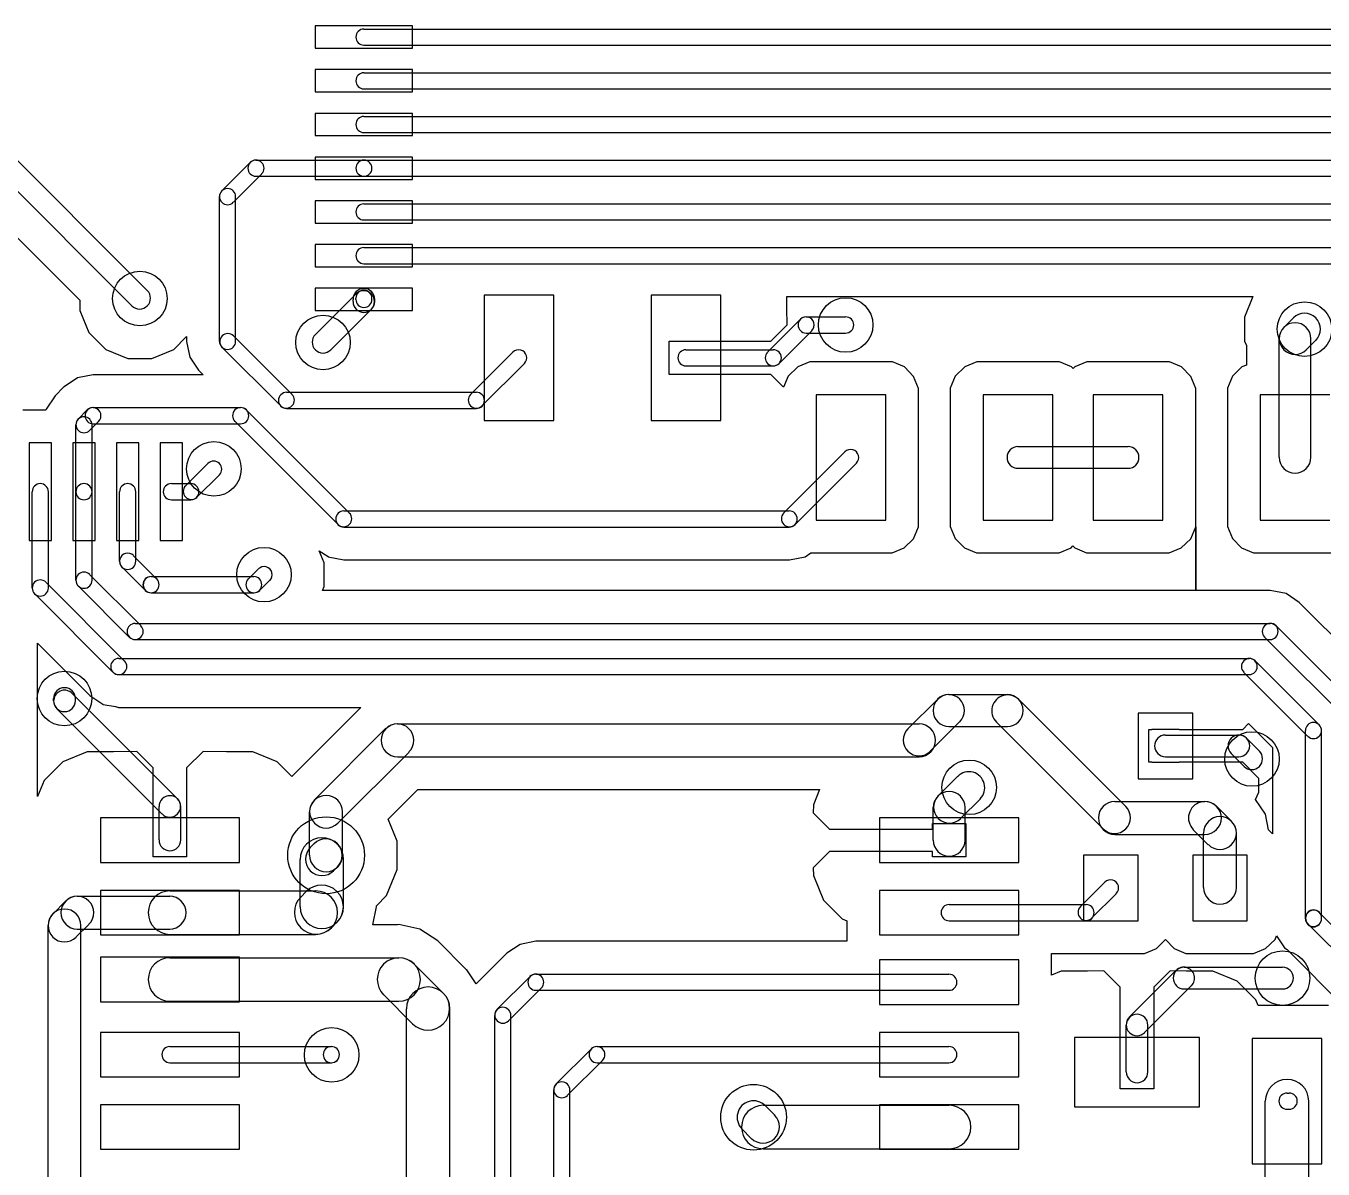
# Model space of a CAD drawing. Extents: x 32880 to 68030, y 27285 to 49782.
# Drawn here: x 56704 to 61366, y 36492 to 40598 of the extents above; entities that cross this region are included whole.
import ezdxf

# ---------------------------------------------------------------- set-up
doc = ezdxf.new("R2010")
doc.units = 0
doc.layers.add('BLACK', color=1, linetype='CONTINUOUS')

msp = doc.modelspace()

# ---------------------------------------------------------------- linework, layer by layer
at = {"layer": 'BLACK'}
for p, q in [((58094, 40598), (57744, 40598)), ((57744, 40598), (57744, 40518)), ((58094, 40518), (58094, 40598)), ((57919, 40587), (65111, 40587)), ((57744, 40518), (58094, 40518)), ((57919, 40529), (65111, 40529)), ((57141, 39647), (56366, 40422)), ((58094, 40441), (57744, 40441)), ((57744, 40441), (57744, 40361)), ((57919, 40430), (64411, 40430)), ((58094, 40361), (58094, 40441)), ((57086, 39592), (56311, 40367)), ((57919, 40372), (64411, 40372)), ((57744, 40361), (58094, 40361)), ((58094, 40284), (57744, 40284)), ((57744, 40284), (57744, 40204)), ((57919, 40273), (64243, 40273)), ((58094, 40204), (58094, 40284)), ((56274, 40237), (56898, 39613)), ((56274, 40237), (56898, 39613)), ((57744, 40204), (58094, 40204)), ((57919, 40215), (64243, 40215)), ((57510, 40107), (57409, 40006)), ((57531, 40116), (57919, 40116)), ((58094, 40127), (57744, 40127)), ((57744, 40127), (57744, 40047)), ((57919, 40116), (63999, 40116)), ((58094, 40047), (58094, 40127)), ((57551, 40066), (57450, 39965)), ((57531, 40058), (57919, 40058)), ((57744, 40047), (58094, 40047)), ((57919, 40058), (63999, 40058)), ((57400, 39465), (57400, 39985)), ((57458, 39465), (57458, 39985)), ((58094, 39970), (57744, 39970)), ((57744, 39970), (57744, 39890)), ((57919, 39959), (63907, 39959)), ((58094, 39890), (58094, 39970)), ((57919, 39901), (63907, 39901)), ((57744, 39890), (58094, 39890)), ((58094, 39813), (57744, 39813)), ((57744, 39813), (57744, 39733)), ((58094, 39733), (58094, 39813)), ((57919, 39802), (63839, 39802)), ((57744, 39733), (58094, 39733)), ((57919, 39744), (63839, 39744)), ((58094, 39656), (57744, 39656)), ((57744, 39656), (57744, 39576)), ((57890, 39635), (57745, 39490)), ((57890, 39616), (57890, 39620)), ((57948, 39616), (57948, 39620)), ((58094, 39576), (58094, 39656)), ((58351, 39631), (58351, 39181)), ((58601, 39631), (58351, 39631)), ((58601, 39181), (58601, 39631)), ((58951, 39631), (58951, 39181)), ((59201, 39631), (58951, 39631)), ((59201, 39181), (59201, 39631)), ((59439, 39584), (59439, 39626)), ((59439, 39626), (61113, 39626)), ((59439, 39584), (59439, 39626)), ((59439, 39626), (61113, 39626)), ((61113, 39626), (61083, 39552)), ((61113, 39626), (61083, 39552)), ((56898, 39613), (56898, 39576)), ((56898, 39613), (56898, 39576)), ((56898, 39576), (56931, 39497)), ((56898, 39576), (56931, 39497)), ((57744, 39576), (58094, 39576)), ((57945, 39580), (57800, 39435)), ((57880, 39608), (57880, 39616)), ((57958, 39608), (57958, 39616)), ((59440, 39525), (59439, 39584)), ((59440, 39525), (59439, 39584)), ((59370, 39427), (59487, 39544)), ((59508, 39553), (59650, 39553)), ((61083, 39552), (61083, 39466)), ((61083, 39552), (61083, 39466)), ((61259, 39549), (61225, 39515)), ((56931, 39497), (56992, 39436)), ((56931, 39497), (56992, 39436)), ((57236, 39436), (57282, 39482)), ((57236, 39436), (57282, 39482)), ((57282, 39482), (57282, 39465)), ((57282, 39482), (57282, 39465)), ((57450, 39485), (57661, 39274)), ((59381, 39466), (59440, 39525)), ((59381, 39466), (59440, 39525)), ((59411, 39386), (59528, 39503)), ((59508, 39495), (59650, 39495)), ((56992, 39436), (57071, 39403)), ((56992, 39436), (57071, 39403)), ((57157, 39403), (57236, 39436)), ((57157, 39403), (57236, 39436)), ((57282, 39465), (57293, 39408)), ((57282, 39465), (57293, 39408)), ((57409, 39444), (57620, 39233)), ((59016, 39346), (59016, 39466)), ((59016, 39466), (59136, 39466)), ((59016, 39346), (59016, 39466)), ((59016, 39466), (59136, 39466)), ((59076, 39435), (59390, 39435)), ((59136, 39466), (59176, 39466)), ((59136, 39466), (59176, 39466)), ((59176, 39466), (59381, 39466)), ((59176, 39466), (59381, 39466)), ((61083, 39466), (61090, 39450)), ((61083, 39466), (61090, 39450)), ((61090, 39450), (61090, 39380)), ((61090, 39450), (61090, 39380)), ((61208, 39049), (61208, 39475)), ((61339, 39469), (61305, 39435)), ((61322, 39049), (61322, 39475)), ((57071, 39403), (57157, 39403)), ((57071, 39403), (57157, 39403)), ((57293, 39408), (57325, 39361)), ((57293, 39408), (57325, 39361)), ((58302, 39274), (58455, 39427)), ((58343, 39233), (58496, 39386)), ((59521, 39391), (59478, 39373)), ((59521, 39391), (59478, 39373)), ((59771, 39391), (59521, 39391)), ((59771, 39391), (59521, 39391)), ((59818, 39391), (59771, 39391)), ((59818, 39391), (59771, 39391)), ((59861, 39373), (59818, 39391)), ((59861, 39373), (59818, 39391)), ((60121, 39391), (60078, 39373)), ((60121, 39391), (60078, 39373)), ((60371, 39391), (60121, 39391)), ((60371, 39391), (60121, 39391)), ((60418, 39391), (60371, 39391)), ((60418, 39391), (60371, 39391)), ((60461, 39373), (60418, 39391)), ((60461, 39373), (60418, 39391)), ((60517, 39391), (60474, 39373)), ((60517, 39391), (60474, 39373)), ((60767, 39391), (60517, 39391)), ((60767, 39391), (60517, 39391)), ((60814, 39391), (60767, 39391)), ((60814, 39391), (60767, 39391)), ((60857, 39373), (60814, 39391)), ((60857, 39373), (60814, 39391)), ((56946, 39345), (56890, 39334)), ((56946, 39345), (56890, 39334)), ((57341, 39345), (56946, 39345)), ((57341, 39345), (56946, 39345)), ((57325, 39361), (57341, 39345)), ((57325, 39361), (57341, 39345)), ((59136, 39346), (59016, 39346)), ((59136, 39346), (59016, 39346)), ((59076, 39377), (59390, 39377)), ((59176, 39346), (59136, 39346)), ((59176, 39346), (59136, 39346)), ((59381, 39346), (59176, 39346)), ((59381, 39346), (59176, 39346)), ((59427, 39300), (59381, 39346)), ((59427, 39300), (59381, 39346)), ((59444, 39340), (59427, 39300)), ((59444, 39340), (59427, 39300)), ((59478, 39373), (59444, 39340)), ((59478, 39373), (59444, 39340)), ((59894, 39339), (59861, 39373)), ((59894, 39339), (59861, 39373)), ((59912, 39296), (59894, 39339)), ((59912, 39296), (59894, 39339)), ((60044, 39340), (60026, 39297)), ((60044, 39340), (60026, 39297)), ((60078, 39373), (60044, 39340)), ((60078, 39373), (60044, 39340)), ((60467, 39367), (60461, 39373)), ((60467, 39367), (60461, 39373)), ((60474, 39373), (60467, 39367)), ((60474, 39373), (60467, 39367)), ((60890, 39339), (60857, 39373)), ((60890, 39339), (60857, 39373)), ((60908, 39296), (60890, 39339)), ((60908, 39296), (60890, 39339)), ((61040, 39340), (61022, 39297)), ((61040, 39340), (61022, 39297)), ((61074, 39373), (61040, 39340)), ((61074, 39373), (61040, 39340)), ((61090, 39380), (61074, 39373)), ((61090, 39380), (61074, 39373)), ((56840, 39300), (56809, 39269)), ((56840, 39300), (56809, 39269)), ((56842, 39302), (56840, 39300)), ((56842, 39302), (56840, 39300)), ((56890, 39334), (56842, 39302)), ((56890, 39334), (56842, 39302)), ((59912, 38846), (59912, 39296)), ((59912, 38846), (59912, 39296)), ((60026, 39297), (60026, 39250)), ((60026, 39297), (60026, 39250)), ((60908, 38846), (60908, 39296)), ((60908, 38846), (60908, 39296)), ((61022, 39297), (61022, 39250)), ((61022, 39297), (61022, 39250)), ((56809, 39269), (56777, 39222)), ((56809, 39269), (56777, 39222)), ((57641, 39282), (58323, 39282)), ((59794, 39273), (59544, 39273)), ((59544, 39273), (59544, 38823)), ((59794, 38823), (59794, 39273)), ((60026, 39250), (60026, 38800)), ((60026, 39250), (60026, 38800)), ((60394, 39273), (60144, 39273)), ((60144, 39273), (60144, 38823)), ((60394, 38823), (60394, 39273)), ((60790, 39273), (60540, 39273)), ((60540, 39273), (60540, 38823)), ((60790, 38823), (60790, 39273)), ((61022, 39250), (61022, 38800)), ((61022, 39250), (61022, 38800)), ((61390, 39273), (61140, 39273)), ((61140, 39273), (61140, 38823)), ((56773, 39218), (56693, 39218)), ((56773, 39218), (56693, 39218)), ((56776, 39218), (56773, 39218)), ((56776, 39218), (56773, 39218)), ((56777, 39222), (56776, 39218)), ((56777, 39222), (56776, 39218)), ((56892, 39186), (56925, 39219)), ((56946, 39227), (57476, 39227)), ((57496, 39219), (57867, 38848)), ((57641, 39224), (58323, 39224)), ((56884, 38925), (56884, 39165)), ((56933, 39145), (56966, 39178)), ((56942, 38925), (56942, 39165)), ((56946, 39169), (57476, 39169)), ((57455, 39178), (57826, 38807)), ((58351, 39181), (58601, 39181)), ((58951, 39181), (59201, 39181)), ((56796, 39100), (56716, 39100)), ((56716, 39100), (56716, 38750)), ((56796, 38750), (56796, 39100)), ((56953, 39100), (56873, 39100)), ((56873, 39100), (56873, 38750)), ((56953, 38750), (56953, 39100)), ((57110, 39100), (57030, 39100)), ((57030, 39100), (57030, 38750)), ((57110, 38750), (57110, 39100)), ((57267, 39100), (57187, 39100)), ((57187, 39100), (57187, 38750)), ((57267, 38750), (57267, 39100)), ((59427, 38848), (59648, 39069)), ((60269, 39087), (60665, 39087)), ((57359, 39027), (57278, 38946)), ((59468, 38807), (59689, 39028)), ((57400, 38986), (57319, 38905)), ((60269, 39009), (60665, 39009)), ((56727, 38579), (56727, 38925)), ((56785, 38579), (56785, 38925)), ((56884, 38607), (56884, 38925)), ((56942, 38607), (56942, 38925)), ((57041, 38675), (57041, 38925)), ((57099, 38675), (57099, 38925)), ((57227, 38954), (57297, 38954)), ((57227, 38896), (57297, 38896)), ((57847, 38856), (59447, 38856)), ((59912, 38799), (59912, 38846)), ((59912, 38799), (59912, 38846)), ((60908, 38799), (60908, 38846)), ((60908, 38799), (60908, 38846)), ((57847, 38798), (59447, 38798)), ((59544, 38823), (59794, 38823)), ((59894, 38756), (59912, 38799)), ((59894, 38756), (59912, 38799)), ((60026, 38800), (60044, 38757)), ((60026, 38800), (60044, 38757)), ((60144, 38823), (60394, 38823)), ((60540, 38823), (60790, 38823)), ((60890, 38756), (60908, 38799)), ((60890, 38756), (60908, 38799)), ((60908, 38570), (60908, 38799)), ((60908, 38799), (60908, 38570)), ((60908, 38570), (60908, 38799)), ((60908, 38799), (60908, 38570)), ((61022, 38800), (61040, 38757)), ((61022, 38800), (61040, 38757)), ((61140, 38823), (61390, 38823)), ((56716, 38750), (56796, 38750)), ((56873, 38750), (56953, 38750)), ((57030, 38750), (57110, 38750)), ((57187, 38750), (57267, 38750)), ((59860, 38723), (59894, 38756)), ((59860, 38723), (59894, 38756)), ((60044, 38757), (60077, 38723)), ((60044, 38757), (60077, 38723)), ((60856, 38723), (60890, 38756)), ((60856, 38723), (60890, 38756)), ((61040, 38757), (61073, 38723)), ((61040, 38757), (61073, 38723)), ((57174, 38612), (57091, 38695)), ((57776, 38670), (57758, 38713)), ((57758, 38713), (57790, 38692)), ((57776, 38670), (57758, 38713)), ((57758, 38713), (57790, 38692)), ((57790, 38692), (57791, 38691)), ((57790, 38692), (57791, 38691)), ((57791, 38691), (57847, 38680)), ((57791, 38691), (57847, 38680)), ((59448, 38680), (59504, 38691)), ((59448, 38680), (59504, 38691)), ((59504, 38691), (59505, 38691)), ((59504, 38691), (59505, 38691)), ((59505, 38691), (59525, 38705)), ((59505, 38691), (59525, 38705)), ((59525, 38705), (59567, 38705)), ((59525, 38705), (59567, 38705)), ((59567, 38705), (59817, 38705)), ((59567, 38705), (59817, 38705)), ((59817, 38705), (59860, 38723)), ((59817, 38705), (59860, 38723)), ((60077, 38723), (60120, 38705)), ((60077, 38723), (60120, 38705)), ((60120, 38705), (60167, 38705)), ((60120, 38705), (60167, 38705)), ((60167, 38705), (60417, 38705)), ((60167, 38705), (60417, 38705)), ((60417, 38705), (60460, 38723)), ((60417, 38705), (60460, 38723)), ((60460, 38723), (60466, 38730)), ((60460, 38723), (60466, 38730)), ((60466, 38730), (60473, 38723)), ((60466, 38730), (60473, 38723)), ((60473, 38723), (60516, 38705)), ((60473, 38723), (60516, 38705)), ((60516, 38705), (60563, 38705)), ((60516, 38705), (60563, 38705)), ((60563, 38705), (60813, 38705)), ((60563, 38705), (60813, 38705)), ((60813, 38705), (60856, 38723)), ((60813, 38705), (60856, 38723)), ((61073, 38723), (61116, 38705)), ((61073, 38723), (61116, 38705)), ((61116, 38705), (61163, 38705)), ((61116, 38705), (61163, 38705)), ((61163, 38705), (61413, 38705)), ((61163, 38705), (61413, 38705)), ((57133, 38571), (57050, 38654)), ((57504, 38612), (57539, 38647)), ((57776, 38584), (57776, 38670)), ((57776, 38584), (57776, 38670)), ((57847, 38680), (59448, 38680)), ((57847, 38680), (59448, 38680)), ((56777, 38599), (57058, 38318)), ((56934, 38627), (57117, 38444)), ((57155, 38620), (57523, 38620)), ((57545, 38571), (57580, 38606)), ((56736, 38558), (57017, 38277)), ((56893, 38586), (57076, 38403)), ((57155, 38562), (57523, 38562)), ((57770, 38570), (57776, 38584)), ((57770, 38570), (57776, 38584)), ((60908, 38570), (57770, 38570)), ((60908, 38570), (57770, 38570)), ((61176, 38570), (60908, 38570)), ((61176, 38570), (60908, 38570)), ((61233, 38559), (61176, 38570)), ((61233, 38559), (61176, 38570)), ((61280, 38527), (61233, 38559)), ((61280, 38527), (61233, 38559)), ((61647, 38160), (61280, 38527)), ((61647, 38160), (61280, 38527)), ((57097, 38452), (61175, 38452)), ((61196, 38444), (61563, 38077)), ((56746, 37830), (56746, 38381)), ((56746, 38381), (56933, 38194)), ((56746, 37830), (56746, 38381)), ((56746, 38381), (56933, 38194)), ((57097, 38394), (61175, 38394)), ((61155, 38403), (61522, 38036)), ((57038, 38326), (61100, 38326)), ((61122, 38317), (61351, 38088)), ((57038, 38268), (61100, 38268)), ((61081, 38276), (61310, 38047)), ((56804, 38174), (56804, 38182)), ((57248, 37823), (56871, 38200)), ((56882, 38174), (56882, 38182)), ((56933, 38194), (56934, 38193)), ((56933, 38194), (56934, 38193)), ((56934, 38193), (56981, 38162)), ((56934, 38193), (56981, 38162)), ((59980, 38179), (59874, 38073)), ((60021, 38196), (60231, 38196)), ((60657, 37794), (60272, 38179)), ((57193, 37768), (56816, 38145)), ((56981, 38162), (56982, 38161)), ((56981, 38162), (56982, 38161)), ((56982, 38161), (57026, 38153)), ((56982, 38161), (57026, 38153)), ((57026, 38153), (57037, 38150)), ((57026, 38153), (57037, 38150)), ((57037, 38150), (57037, 38151)), ((57037, 38151), (57038, 38150)), ((57037, 38150), (57037, 38151)), ((57037, 38151), (57038, 38150)), ((57038, 38150), (57908, 38150)), ((57038, 38150), (57908, 38150)), ((57908, 38150), (57660, 37902)), ((57908, 38150), (57660, 37902)), ((60701, 38130), (60701, 37894)), ((60897, 38130), (60701, 38130)), ((60897, 37894), (60897, 38130)), ((58040, 38091), (59914, 38091)), ((60060, 38099), (59954, 37993)), ((60021, 38082), (60231, 38082)), ((60576, 37713), (60191, 38098)), ((61077, 38071), (61098, 38092)), ((61077, 38071), (61098, 38092)), ((61098, 38092), (61184, 38006)), ((61098, 38092), (61184, 38006)), ((57997, 38074), (57741, 37818)), ((60739, 37953), (60739, 38071)), ((60739, 38071), (60750, 38071)), ((60739, 37953), (60739, 38071)), ((60739, 38071), (60750, 38071)), ((60750, 38071), (60750, 38072)), ((60750, 38072), (60848, 38072)), ((60750, 38071), (60750, 38072)), ((60750, 38072), (60848, 38072)), ((60799, 38051), (61063, 38051)), ((60848, 38072), (60848, 38071)), ((60848, 38072), (60848, 38071)), ((60848, 38071), (61077, 38071)), ((60848, 38071), (61077, 38071)), ((61090, 38040), (61137, 37993)), ((61302, 37391), (61302, 38067)), ((61360, 37391), (61360, 38067)), ((56924, 37991), (56837, 37955)), ((56924, 37991), (56837, 37955)), ((57019, 37991), (56924, 37991)), ((57019, 37991), (56924, 37991)), ((57103, 37992), (57019, 37991)), ((57103, 37992), (57019, 37991)), ((57162, 37933), (57103, 37992)), ((57162, 37933), (57103, 37992)), ((57341, 37992), (57282, 37933)), ((57341, 37992), (57282, 37933)), ((57425, 37991), (57341, 37992)), ((57425, 37991), (57341, 37992)), ((57520, 37991), (57425, 37991)), ((57520, 37991), (57425, 37991)), ((57607, 37955), (57520, 37991)), ((57607, 37955), (57520, 37991)), ((58081, 37990), (57825, 37734)), ((61184, 38006), (61184, 37696)), ((61184, 38006), (61184, 37696)), ((56837, 37955), (56770, 37888)), ((56837, 37955), (56770, 37888)), ((57660, 37902), (57607, 37955)), ((57660, 37902), (57607, 37955)), ((58040, 37973), (59914, 37973)), ((60750, 37953), (60739, 37953)), ((60750, 37953), (60739, 37953)), ((60750, 37952), (60750, 37953)), ((60750, 37952), (60750, 37953)), ((60848, 37952), (60750, 37952)), ((60848, 37952), (60750, 37952)), ((60799, 37973), (61063, 37973)), ((61077, 37953), (60848, 37953)), ((60848, 37953), (60848, 37952)), ((61077, 37953), (60848, 37953)), ((60848, 37953), (60848, 37952)), ((61035, 37985), (61082, 37938)), ((61135, 37895), (61077, 37953)), ((61135, 37895), (61077, 37953)), ((57162, 37773), (57162, 37933)), ((57162, 37773), (57162, 37933)), ((57282, 37933), (57282, 37773)), ((57282, 37933), (57282, 37773)), ((59982, 37832), (60053, 37903)), ((60701, 37894), (60897, 37894)), ((61135, 37846), (61135, 37895)), ((61135, 37846), (61135, 37895)), ((56770, 37888), (56746, 37830)), ((56770, 37888), (56746, 37830)), ((58006, 37749), (58113, 37855)), ((58006, 37749), (58113, 37855)), ((58113, 37855), (59556, 37855)), ((58113, 37855), (59556, 37855)), ((59556, 37855), (59534, 37800)), ((59556, 37855), (59534, 37800)), ((60063, 37751), (60134, 37822)), ((60617, 37812), (60941, 37812)), ((61123, 37819), (61135, 37846)), ((61123, 37819), (61135, 37846)), ((61159, 37767), (61123, 37819)), ((61159, 37767), (61123, 37819)), ((57162, 37713), (57162, 37773)), ((57162, 37713), (57162, 37773)), ((57183, 37674), (57183, 37794)), ((57261, 37674), (57261, 37794)), ((57282, 37773), (57282, 37713)), ((57282, 37773), (57282, 37713)), ((57724, 37619), (57724, 37775)), ((57842, 37619), (57842, 37775)), ((59534, 37800), (59533, 37772)), ((59534, 37800), (59533, 37772)), ((59533, 37772), (59592, 37713)), ((59533, 37772), (59592, 37713)), ((59965, 37673), (59965, 37791)), ((60079, 37673), (60079, 37791)), ((61037, 37741), (60983, 37795)), ((61169, 37710), (61159, 37767)), ((61169, 37710), (61159, 37767)), ((57472, 37753), (56972, 37753)), ((56972, 37753), (56972, 37593)), ((57162, 37633), (57162, 37713)), ((57162, 37633), (57162, 37713)), ((57282, 37713), (57282, 37633)), ((57282, 37713), (57282, 37633)), ((57472, 37593), (57472, 37753)), ((58039, 37670), (58006, 37749)), ((58039, 37670), (58006, 37749)), ((59592, 37713), (59962, 37713)), ((59592, 37713), (59962, 37713)), ((60272, 37753), (59772, 37753)), ((59772, 37753), (59772, 37593)), ((59962, 37713), (59962, 37733)), ((59962, 37733), (60082, 37733)), ((59962, 37713), (59962, 37733)), ((59962, 37733), (60082, 37733)), ((60082, 37733), (60082, 37713)), ((60082, 37733), (60082, 37713)), ((60082, 37713), (60082, 37633)), ((60082, 37713), (60082, 37633)), ((60272, 37593), (60272, 37753)), ((60953, 37657), (60899, 37711)), ((61184, 37696), (61169, 37710)), ((61184, 37696), (61169, 37710)), ((57740, 37661), (57726, 37647)), ((58039, 37568), (58039, 37670)), ((58039, 37568), (58039, 37670)), ((60617, 37694), (60941, 37694)), ((60936, 37503), (60936, 37699)), ((61054, 37503), (61054, 37699)), ((57162, 37613), (57162, 37633)), ((57162, 37613), (57162, 37633)), ((57282, 37633), (57282, 37613)), ((57282, 37633), (57282, 37613)), ((59592, 37633), (59533, 37574)), ((59592, 37633), (59533, 37574)), ((59962, 37633), (59592, 37633)), ((59962, 37633), (59592, 37633)), ((59962, 37613), (59962, 37633)), ((59962, 37613), (59962, 37633)), ((60082, 37633), (60082, 37613)), ((60082, 37633), (60082, 37613)), ((60505, 37620), (60505, 37384)), ((60701, 37620), (60505, 37620)), ((60701, 37384), (60701, 37620)), ((60897, 37620), (60897, 37384)), ((61093, 37620), (60897, 37620)), ((61093, 37384), (61093, 37620)), ((56972, 37593), (57472, 37593)), ((57282, 37613), (57162, 37613)), ((57282, 37613), (57162, 37613)), ((57690, 37434), (57690, 37604)), ((57824, 37577), (57810, 37563)), ((57846, 37434), (57846, 37604)), ((58000, 37474), (58039, 37568)), ((58000, 37474), (58039, 37568)), ((59533, 37574), (59534, 37546)), ((59533, 37574), (59534, 37546)), ((59772, 37593), (60272, 37593)), ((60082, 37613), (59962, 37613)), ((60082, 37613), (59962, 37613)), ((59534, 37546), (59570, 37458)), ((59534, 37546), (59570, 37458)), ((60494, 37435), (60581, 37522)), ((57472, 37493), (56972, 37493)), ((56972, 37493), (56972, 37333)), ((57222, 37491), (57746, 37491)), ((57472, 37333), (57472, 37493)), ((57712, 37489), (57692, 37469)), ((60272, 37493), (59772, 37493)), ((59772, 37493), (59772, 37333)), ((60272, 37333), (60272, 37493)), ((60535, 37394), (60622, 37481)), ((56847, 37454), (56802, 37409)), ((56889, 37472), (57221, 37472)), ((57951, 37369), (57964, 37434)), ((57951, 37369), (57964, 37434)), ((57964, 37438), (58000, 37474)), ((57964, 37438), (58000, 37474)), ((57964, 37434), (57964, 37438)), ((57964, 37434), (57964, 37438)), ((59570, 37458), (59637, 37391)), ((59570, 37458), (59637, 37391)), ((60022, 37442), (60514, 37442)), ((59637, 37391), (59654, 37384)), ((59637, 37391), (59654, 37384)), ((59654, 37384), (59654, 37310)), ((59654, 37384), (59654, 37310)), ((60022, 37384), (60514, 37384)), ((60505, 37384), (60701, 37384)), ((60897, 37384), (61093, 37384)), ((61302, 37392), (61302, 37394)), ((61352, 37414), (61567, 37199)), ((61360, 37392), (61360, 37394)), ((56784, 35423), (56784, 37367)), ((56930, 37371), (56885, 37326)), ((56889, 37354), (57221, 37354)), ((56902, 35423), (56902, 37367)), ((57222, 37335), (57746, 37335)), ((57822, 37379), (57802, 37359)), ((58040, 37369), (57951, 37369)), ((58040, 37369), (57951, 37369)), ((58045, 37370), (58040, 37369)), ((58045, 37370), (58040, 37369)), ((58120, 37354), (58045, 37370)), ((58120, 37354), (58045, 37370)), ((58184, 37312), (58120, 37354)), ((58184, 37312), (58120, 37354)), ((61311, 37373), (61526, 37158)), ((56972, 37333), (57472, 37333)), ((58286, 37209), (58184, 37312)), ((58286, 37209), (58184, 37312)), ((58480, 37299), (58433, 37267)), ((58480, 37299), (58433, 37267)), ((58537, 37310), (58480, 37299)), ((58537, 37310), (58480, 37299)), ((59654, 37310), (58537, 37310)), ((59654, 37310), (58537, 37310)), ((59772, 37333), (60272, 37333)), ((60767, 37284), (60799, 37316)), ((60767, 37284), (60799, 37316)), ((60799, 37316), (60830, 37284)), ((60799, 37316), (60830, 37284)), ((61159, 37284), (61193, 37317)), ((61159, 37284), (61193, 37317)), ((61193, 37317), (61198, 37330)), ((61193, 37317), (61198, 37330)), ((61198, 37330), (61227, 37287)), ((61198, 37330), (61227, 37287)), ((57472, 37253), (56972, 37253)), ((56972, 37253), (56972, 37093)), ((57222, 37251), (58044, 37251)), ((57472, 37093), (57472, 37253)), ((58433, 37267), (58322, 37157)), ((58433, 37267), (58322, 37157)), ((60272, 37243), (59772, 37243)), ((59772, 37243), (59772, 37083)), ((60272, 37083), (60272, 37243)), ((60390, 37189), (60390, 37266)), ((60390, 37266), (60481, 37266)), ((60390, 37189), (60390, 37266)), ((60390, 37266), (60481, 37266)), ((60481, 37266), (60514, 37266)), ((60481, 37266), (60514, 37266)), ((60514, 37266), (60528, 37266)), ((60514, 37266), (60528, 37266)), ((60528, 37266), (60724, 37266)), ((60528, 37266), (60724, 37266)), ((60724, 37266), (60767, 37284)), ((60724, 37266), (60767, 37284)), ((60830, 37284), (60873, 37266)), ((60830, 37284), (60873, 37266)), ((60873, 37266), (60920, 37266)), ((60873, 37266), (60920, 37266)), ((60920, 37266), (61116, 37266)), ((60920, 37266), (61116, 37266)), ((61116, 37266), (61159, 37284)), ((61116, 37266), (61159, 37284)), ((61227, 37287), (61236, 37281)), ((61227, 37287), (61236, 37281)), ((61236, 37281), (61443, 37074)), ((61236, 37281), (61443, 37074)), ((58100, 37228), (58204, 37124)), ((58289, 37207), (58286, 37209)), ((58289, 37207), (58286, 37209)), ((58322, 37157), (58289, 37207)), ((58322, 37157), (58289, 37207)), ((60424, 37203), (60390, 37189)), ((60424, 37203), (60390, 37189)), ((60519, 37203), (60424, 37203)), ((60519, 37203), (60424, 37203)), ((60578, 37204), (60519, 37203)), ((60578, 37204), (60519, 37203)), ((60637, 37145), (60578, 37204)), ((60637, 37145), (60578, 37204)), ((60669, 37037), (60838, 37206)), ((60816, 37204), (60757, 37145)), ((60816, 37204), (60757, 37145)), ((60875, 37203), (60816, 37204)), ((60875, 37203), (60816, 37204)), ((60866, 37217), (61220, 37217)), ((60970, 37203), (60875, 37203)), ((60970, 37203), (60875, 37203)), ((61057, 37167), (60970, 37203)), ((61057, 37167), (60970, 37203)), ((58516, 37184), (58397, 37065)), ((58537, 37192), (60021, 37192)), ((60724, 36982), (60893, 37151)), ((61124, 37100), (61057, 37167)), ((61124, 37100), (61057, 37167)), ((57990, 37118), (58094, 37014)), ((58557, 37143), (58438, 37024)), ((58537, 37134), (60021, 37134)), ((60637, 36940), (60637, 37145)), ((60637, 36940), (60637, 37145)), ((60757, 37145), (60757, 36940)), ((60757, 37145), (60757, 36940)), ((60866, 37139), (61220, 37139)), ((56972, 37093), (57472, 37093)), ((57222, 37095), (58044, 37095)), ((58072, 35750), (58072, 37068)), ((58228, 35750), (58228, 37068)), ((59772, 37083), (60272, 37083)), ((61132, 37079), (61124, 37100)), ((61132, 37079), (61124, 37100)), ((61338, 37079), (61132, 37079)), ((61338, 37079), (61132, 37079)), ((61385, 37079), (61338, 37079)), ((61385, 37079), (61338, 37079)), ((58389, 33626), (58389, 37044)), ((58447, 33626), (58447, 37044)), ((60658, 36841), (60658, 37009)), ((60736, 36841), (60736, 37009)), ((57472, 36983), (56972, 36983)), ((56972, 36983), (56972, 36823)), ((57472, 36823), (57472, 36983)), ((60272, 36983), (59772, 36983)), ((59772, 36983), (59772, 36823)), ((60272, 36823), (60272, 36983)), ((60922, 36965), (60472, 36965)), ((60472, 36965), (60472, 36715)), ((60922, 36715), (60922, 36965)), ((57222, 36932), (57802, 36932)), ((58735, 36923), (58610, 36798)), ((58757, 36932), (60021, 36932)), ((60637, 36900), (60637, 36940)), ((60637, 36900), (60637, 36940)), ((60757, 36940), (60757, 36900)), ((60757, 36940), (60757, 36900)), ((61361, 36961), (61111, 36961)), ((61111, 36961), (61111, 36511)), ((61361, 36511), (61361, 36961)), ((57222, 36874), (57802, 36874)), ((58776, 36882), (58651, 36757)), ((58757, 36874), (60021, 36874)), ((60637, 36780), (60637, 36900)), ((60637, 36780), (60637, 36900)), ((60757, 36900), (60757, 36780)), ((60757, 36900), (60757, 36780)), ((56972, 36823), (57472, 36823)), ((59772, 36823), (60272, 36823)), ((58601, 34242), (58601, 36776)), ((58659, 34242), (58659, 36776)), ((60757, 36780), (60637, 36780)), ((60757, 36780), (60637, 36780)), ((61158, 36134), (61158, 36736)), ((61236, 36765), (61244, 36765)), ((61314, 36134), (61314, 36736)), ((57472, 36723), (56972, 36723)), ((56972, 36723), (56972, 36563)), ((57472, 36563), (57472, 36723)), ((59354, 36721), (60022, 36721)), ((59395, 36686), (59361, 36720)), ((60272, 36723), (59772, 36723)), ((59772, 36723), (59772, 36563)), ((60272, 36563), (60272, 36723)), ((60472, 36715), (60922, 36715)), ((61236, 36707), (61244, 36707)), ((59311, 36602), (59277, 36636)), ((56972, 36563), (57472, 36563)), ((59354, 36565), (60022, 36565)), ((59772, 36563), (60272, 36563)), ((61111, 36511), (61361, 36511))]:
    msp.add_line(p, q, dxfattribs=at)
for centre, radius in [((57114, 39619), 98), ((59650, 39524), 98), ((61299, 39509), 98), ((57772, 39461), 98), ((57380, 39007), 98), ((57560, 38627), 98), ((56843, 38182), 98), ((61110, 37965), 98), ((60094, 37863), 98), ((57783, 37619), 138), ((61220, 37178), 98), ((57803, 36902), 98), ((59319, 36678), 118)]:
    msp.add_circle(centre, radius, dxfattribs=at)
for centre, radius, start, end in [((57919, 40558), 29, 90, 270), ((57919, 40401), 29, 90, 270), ((57919, 40244), 29, 90, 270), ((57531, 40087), 29, 90, 270), ((57531, 40087), 29, -45, 135), ((57919, 40087), 29, 90, 270), ((57919, 40087), 29, 270, 450), ((57429, 39985), 29, 360, 540), ((57429, 39985), 29, 135, 315), ((57919, 39930), 29, 90, 270), ((57919, 39773), 29, 90, 270), ((57113, 39620), 39, 225, 405), ((57919, 39616), 39, 360, 540), ((57919, 39620), 29, 360, 540), ((57918, 39608), 39, -45, 135), ((57919, 39608), 39, 180, 360), ((57919, 39616), 29, 180, 360), ((59508, 39524), 29, 90, 270), ((59508, 39524), 29, 315, 495), ((59650, 39524), 29, 270, 450), ((61265, 39475), 57, 360, 540), ((61299, 39509), 57, -45, 135), ((57430, 39464), 29, 45, 225), ((57772, 39462), 39, 135, 315), ((61265, 39475), 57, 135, 315), ((57429, 39465), 29, 180, 360), ((58475, 39406), 29, 315, 495), ((59076, 39406), 29, 90, 270), ((59390, 39406), 29, 270, 450), ((59390, 39406), 29, 135, 315), ((57641, 39253), 29, 90, 270), ((57640, 39254), 29, 225, 405), ((58323, 39254), 29, 135, 315), ((58323, 39253), 29, 270, 450), ((56946, 39198), 29, 90, 270), ((56945, 39198), 29, 315, 495), ((57476, 39198), 29, 45, 225), ((57476, 39198), 29, 270, 450), ((56913, 39165), 29, 360, 540), ((56913, 39166), 29, 135, 315), ((59668, 39048), 29, 315, 495), ((60269, 39048), 39, 90, 270), ((60665, 39048), 39, 270, 450), ((57379, 39006), 29, -45, 135), ((61265, 39049), 57, 180, 360), ((56756, 38925), 29, 360, 540), ((56913, 38925), 29, 360, 540), ((56913, 38925), 29, 180, 360), ((57070, 38925), 29, 360, 540), ((57227, 38925), 29, 90, 270), ((57299, 38926), 29, 135, 315), ((57297, 38925), 29, 270, 450), ((57847, 38827), 29, 90, 270), ((57846, 38828), 29, 225, 405), ((59448, 38828), 29, 135, 315), ((59447, 38827), 29, 270, 450), ((57070, 38675), 29, 405, 585), ((57070, 38675), 29, 180, 360), ((57560, 38627), 29, 315, 495), ((56756, 38579), 29, 45, 225), ((56913, 38607), 29, 45, 225), ((56913, 38607), 29, 180, 360), ((57154, 38591), 29, 90, 270), ((57155, 38591), 29, 90, 270), ((57154, 38591), 29, 225, 405), ((57154, 38591), 29, 270, 450), ((57524, 38591), 29, 135, 315), ((57523, 38591), 29, 270, 450), ((56756, 38579), 29, 180, 360), ((57097, 38423), 29, 90, 270), ((57097, 38423), 29, 225, 405), ((61176, 38423), 29, 45, 225), ((61175, 38423), 29, 270, 450), ((57038, 38297), 29, 90, 270), ((57038, 38297), 29, 225, 405), ((61101, 38297), 29, 45, 225), ((61100, 38297), 29, 270, 450), ((56843, 38182), 39, 360, 540), ((56843, 38173), 39, 405, 585), ((56843, 38174), 39, 180, 360), ((60021, 38139), 57, 90, 270), ((60020, 38139), 57, -45, 135), ((60232, 38138), 57, 405, 585), ((60231, 38139), 57, 270, 450), ((58040, 38032), 59, 90, 270), ((58039, 38032), 59, -45, 135), ((59914, 38032), 59, 270, 450), ((61331, 38067), 29, 360, 540), ((61331, 38067), 29, 225, 405), ((59914, 38033), 57, 135, 315), ((60799, 38012), 39, 90, 270), ((61063, 38012), 39, 45, 225), ((61063, 38012), 39, 270, 450), ((61109, 37966), 39, 225, 405), ((60093, 37862), 57, 315, 495), ((60022, 37791), 57, 360, 540), ((57222, 37794), 39, 360, 540), ((57221, 37795), 39, 225, 405), ((57783, 37775), 59, 360, 540), ((57783, 37776), 59, 135, 315), ((60023, 37792), 57, 135, 315), ((60617, 37753), 59, 90, 270), ((60941, 37753), 59, 405, 585), ((60941, 37753), 59, 270, 450), ((60616, 37754), 57, 225, 405), ((60995, 37699), 59, 360, 540), ((60995, 37699), 59, 225, 405), ((57222, 37674), 39, 180, 360), ((57768, 37604), 78, 360, 540), ((57782, 37619), 59, -45, 135), ((60022, 37673), 57, 180, 360), ((57768, 37605), 59, 135, 315), ((57783, 37619), 59, 180, 360), ((60602, 37502), 29, 315, 495), ((57222, 37413), 78, 90, 270), ((57767, 37434), 78, -45, 135), ((57746, 37413), 78, 270, 450), ((60995, 37503), 59, 180, 360), ((56889, 37413), 59, 90, 270), ((56889, 37413), 59, -45, 135), ((57221, 37413), 59, 270, 450), ((57747, 37414), 78, 135, 315), ((57768, 37434), 78, 180, 360), ((60022, 37413), 29, 90, 270), ((60514, 37414), 29, 135, 315), ((60514, 37413), 29, 270, 450), ((56843, 37367), 59, 360, 540), ((56843, 37367), 59, 135, 315), ((61331, 37394), 29, 360, 540), ((61331, 37392), 29, 180, 360), ((61331, 37391), 29, 180, 360), ((61332, 37393), 29, 45, 225), ((57222, 37173), 78, 90, 270), ((58045, 37173), 78, 45, 225), ((58044, 37173), 78, 270, 450), ((60866, 37178), 39, 90, 270), ((60865, 37178), 39, 315, 495), ((61220, 37178), 39, 270, 450), ((58537, 37163), 29, 90, 270), ((58536, 37163), 29, -45, 135), ((60021, 37163), 29, 270, 450), ((58150, 37068), 78, 360, 540), ((58149, 37069), 78, 225, 405), ((58418, 37044), 29, 360, 540), ((58418, 37045), 29, 135, 315), ((60697, 37009), 39, 360, 540), ((60697, 37010), 39, 135, 315), ((57222, 36903), 29, 90, 270), ((57802, 36903), 29, 45, 225), ((57802, 36903), 29, 225, 405), ((57802, 36903), 29, 270, 450), ((58757, 36903), 29, 90, 270), ((58756, 36903), 29, -45, 135), ((60021, 36903), 29, 270, 450), ((60697, 36841), 39, 180, 360), ((58630, 36776), 29, 360, 540), ((58630, 36777), 29, 135, 315), ((61236, 36736), 78, 360, 540), ((59319, 36678), 59, 405, 585), ((61236, 36736), 29, 90, 270), ((61244, 36736), 29, 270, 450), ((59354, 36643), 78, 90, 270), ((59353, 36644), 59, 225, 405), ((60022, 36643), 78, 270, 450)]:
    msp.add_arc(centre, radius, start, end, dxfattribs=at)

doc.saveas('drawing.dxf')
